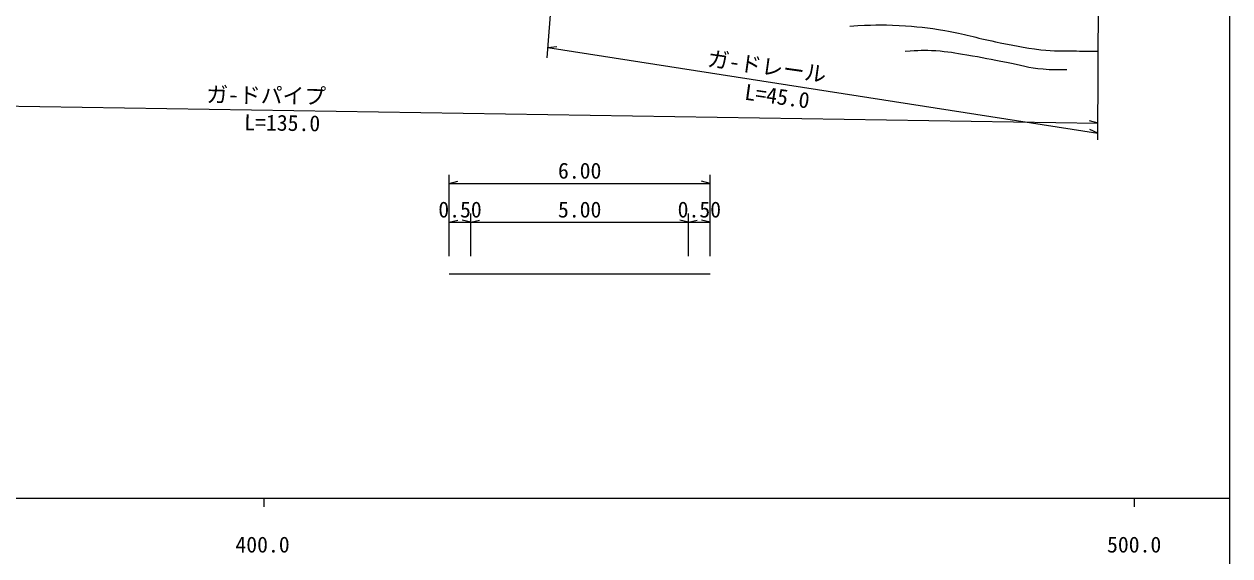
# Model space of a CAD drawing. Units: millimetres, scale not verified, with parts at other scales. Extents: x 40000 to 680000, y 20000 to 380000.
# Drawn here: x 440446 to 579000, y 198357 to 259516 of the extents above; entities that cross this region are included whole.
import ezdxf
from ezdxf.enums import TextEntityAlignment as Align

# ---------------------------------------------------------------- set-up
doc = ezdxf.new("R2010")
doc.units = ezdxf.units.MM
doc.header["$LTSCALE"] = 1000
for name, color, linetype, lineweight in [('M-BGD', 7, 'Continuous', 13), ('M-BMK-SRVR', 3, 'Continuous', 13), ('M-STR-HTXT', 7, 'Continuous', 13), ('M-TTL-BAND', 7, 'Continuous', 25)]:
    doc.layers.add(name, color=color, linetype=linetype, lineweight=lineweight)
doc.styles.add('ＭＳ ゴシック', font='')
doc.styles.get('ＭＳ ゴシック').set_extended_font_data('MS Gothic')

msp = doc.modelspace()

# ---------------------------------------------------------------- linework, layer by layer
at = {"layer": 'M-BGD'}
for p, q in [((502530, 282328), (500527, 255627)), ((489286, 232819), (489286, 242194)), ((489286, 241194), (490286, 241444)), ((489286, 241194), (519286, 241194)), ((519286, 241194), (518286, 241444)), ((519286, 232819), (519286, 242194)), ((489286, 232819), (489286, 237724)), ((489286, 236724), (490286, 236974)), ((491786, 236724), (490786, 236974)), ((491786, 232819), (491786, 237724)), ((491786, 232819), (491786, 237724)), ((491786, 236724), (492786, 236974)), ((516786, 236724), (515786, 236974)), ((516786, 232819), (516786, 237724)), ((516786, 232819), (516786, 237724)), ((516786, 236724), (517786, 236974)), ((519286, 236724), (518286, 236974)), ((519286, 232819), (519286, 237724)), ((489286, 236724), (491786, 236724)), ((491786, 236724), (516786, 236724)), ((516786, 236724), (519286, 236724)), ((489286, 230790), (491786, 230790)), ((491786, 230790), (516786, 230790)), ((516786, 230790), (519286, 230790))]:
    msp.add_line(p, q, dxfattribs=at)
for points, knots in [([(535327, 259288), (537987, 259432), (538791, 259484), (541007, 259366), (543066, 259257), (544218, 259107), (546253, 258775), (548544, 258400), (549779, 257944), (552056, 257488), (554089, 257081), (555223, 256802), (557282, 256561), (558870, 256375), (559775, 256462), (561374, 256428), (562353, 256407), (562664, 256401), (563879, 256388)], [0, 0, 0, 0, 1, 1, 1, 2, 2, 2, 3, 3, 3, 4, 4, 4, 5, 5, 5, 6, 6, 6, 6]), ([(560250, 254259), (558987, 254222), (558589, 254238), (557528, 254318), (555865, 254443), (554968, 254781), (553328, 255087), (551549, 255419), (550563, 255663), (548777, 255950), (547388, 256172), (546611, 256340), (545207, 256423), (543831, 256504), (543322, 256477), (541677, 256384)], [0, 0, 0, 0, 1, 1, 1, 2, 2, 2, 3, 3, 3, 4, 4, 4, 5, 5, 5, 5])]:
    msp.add_open_spline(points, degree=3, knots=knots, dxfattribs=at)
at = {"layer": 'M-BMK-SRVR'}
msp.add_line((563843, 246223), (563933, 271083), dxfattribs=at)
at = {"layer": 'M-STR-HTXT'}
for p, q in [((500618, 256833), (501644, 256926)), ((500618, 256833), (563845, 246991)), ((435925, 250157), (563849, 248110)), ((563849, 248110), (562854, 248376)), ((563845, 246991), (562896, 247391))]:
    msp.add_line(p, q, dxfattribs=at)
at = {"layer": 'M-TTL-BAND'}
for p, q in [((579000, 20000), (579000, 370000)), ((40000, 205000), (579000, 205000)), ((468000, 205000), (468000, 204000)), ((568000, 205000), (568000, 204000))]:
    msp.add_line(p, q, dxfattribs=at)

# ---------------------------------------------------------------- texts
at = {"layer": 'M-BGD', "style": 'ＭＳ ゴシック'}
for s, p in [('6.00', (504286, 241194)), ('0.50', (490536, 236724)), ('5.00', (504286, 236724)), ('0.50', (518036, 236724))]:
    msp.add_text(s, height=1833, dxfattribs=at).set_placement(p, align=Align.BOTTOM_CENTER)
at = {"layer": 'M-STR-HTXT', "style": 'ＭＳ ゴシック'}
for s, rotation, p in [('ガ-ドレール', 352.006, (518791, 254154)), ('ガ-ドパイプ', 359.083, (461370, 249974)), ('L=45.0', 352.006, (523080, 250293)), ('L=135.0', 359.083, (465721, 246770))]:
    msp.add_text(s, height=1833, rotation=rotation, dxfattribs=at).set_placement(p, align=Align.BOTTOM_LEFT)
at = {"layer": 'M-TTL-BAND', "style": 'ＭＳ ゴシック'}
for s, p in [('400.0', (467844, 198195)), ('500.0', (568000, 198195))]:
    msp.add_text(s, height=1833, dxfattribs=at).set_placement(p, align=Align.BOTTOM_CENTER)

doc.saveas('drawing.dxf')
